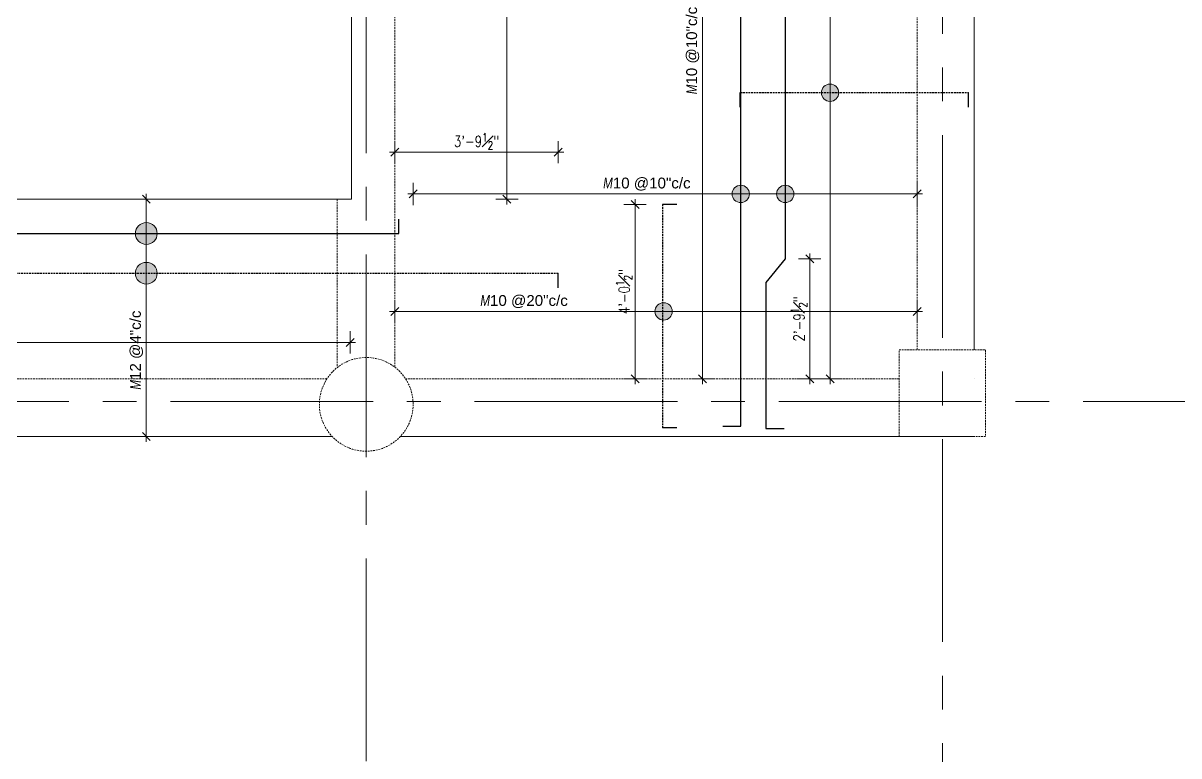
# Model space of a CAD drawing. Header units: inches. Extents: x 0 to 162649, y -36601 to -26324.
# Drawn here: x 158387.9 to 158708.5, y -27452.8 to -27249.4 of the extents above; entities that cross this region are included whole.
import ezdxf

# ---------------------------------------------------------------- set-up
doc = ezdxf.new("R2010")
doc.units = ezdxf.units.IN
doc.header["$MEASUREMENT"] = 0
doc.linetypes.add('CENTER2', pattern=[1.125, 0.75, -0.125, 0.125, -0.125])
doc.linetypes.add('DASHED', pattern=[0.75, 0.5, -0.25])
for name, color, linetype, lineweight in [('dimention', 1, 'Continuous', 13), ('OL_AR_Center line', 253, 'CENTER2', 13), ('OL_AR_Hatch', 253, 'Continuous', 0), ('OL_AR_SYMBOL', 1, 'Continuous', 5), ('OL_AR_Text', 140, 'Continuous', 5), ('Rein', 3, 'Continuous', 30)]:
    doc.layers.add(name, color=color, linetype=linetype, lineweight=lineweight)
doc.styles.add('Arial', font='arial.ttf', dxfattribs={"width": 0.8})
doc.styles.add('rmtext', font='romans.shx', dxfattribs={"width": 0.8})
doc.dimstyles.new('Copy of DIM 48', dxfattribs={"dimscale": 48, "dimtxt": 0.0625, "dimasz": 0.046875, "dimexe": 0.0625, "dimexo": 0.015625, "dimgap": 0.015625, "dimtad": 3, "dimdec": 1, "dimzin": 3, "dimdsep": 46, "dimlunit": 4, "dimtxsty": 'rmtext', "dimblk": 'OBLIQUE', "dimcen": 0.09375, "dimdle": 0.03125, "dimclrd": 1, "dimclre": 1, "dimclrt": 2, "dimadec": 0, "dimazin": 0, "dimtfac": 0.75, "dimtdec": 1, "dimtix": 1, "dimtmove": 0, "dimatfit": 3, "dimfxl": 0.0625, "dimfxlon": 1, "dimfrac": 1, "dimtolj": 1, "dimtzin": 0, "dimlwd": -1, "dimlwe": 5, "dimarcsym": 0})
doc.dimstyles.new('Dim_OLA', dxfattribs={"dimscale": 1.5, "dimtxt": 7, "dimasz": 4, "dimexe": 2, "dimexo": 0.5, "dimgap": 0.3, "dimtad": 1, "dimdec": 0, "dimzin": 0, "dimdsep": 46, "dimlunit": 3, "dimtxsty": 'Arial', "dimblk": 'ARCHTICK', "dimcen": 0.05, "dimadec": 0, "dimazin": 0, "dimtfac": 1, "dimtdec": 0, "dimtix": 1, "dimtmove": 2, "dimatfit": 3, "dimldrblk": 'DOT', "dimfxl": 6, "dimfxlon": 1, "dimtolj": 1, "dimtzin": 0, "dimarcsym": 0})

# ---------------------------------------------------------------- blocks, each defined once
blk = doc.blocks.new('_Oblique')
for p, q in [((-0.49, -0.49), (0.49, 0.49)), ((0, -1.37), (0, 1.38))]:
    blk.add_line(p, q)
blk = doc.blocks.new('*D998')
at = {"layer": 'Defpoints', "color": 0, "transparency": 16777216}
for p in [(158422.12, -27298.28), (158422.16, -27298.28), (158422.12, -27364.12)]:
    blk.add_point(p, dxfattribs=at)
at = {"layer": 'dimention', "color": 1, "lineweight": 5, "transparency": 16777216}
for p, q in [((158422.12, -27298.28), (158419.12, -27298.28)), ((158422.12, -27364.12), (158419.12, -27364.12))]:
    blk.add_line(p, q, dxfattribs=at)
at = {"layer": 'dimention', "color": 1, "transparency": 16777216}
blk.add_line((158422.12, -27365.62), (158422.12, -27296.78), dxfattribs=at)
at = {"layer": 'dimention', "color": 1, "transparency": 16777216, "xscale": 2.25, "yscale": 2.25, "zscale": 2.25}
for p, rotation in [((158422.12, -27298.28), 90), ((158422.12, -27364.12), 270)]:
    blk.add_blockref('_Oblique', p, dxfattribs=dict(at, rotation=rotation))
at = {"layer": 'dimention', "color": 2, "transparency": 16777216, "insert": (158419.4, -27340.16), "char_height": 3, "attachment_point": 5, "rotation": 90, "style": 'rmtext'}
blk.add_mtext('\\A1;{\\Fgothici|c0;M\\fArial|b0|i0|c0|p34;\\W1;12 @4"c/c}', dxfattribs=at)
blk = doc.blocks.new('*D999')
at = {"layer": 'Defpoints', "color": 0, "transparency": 16777216}
for p in [(158251.62, -27338.96), (158478.62, -27338.05), (158478.62, -27338.05)]:
    blk.add_point(p, dxfattribs=at)
at = {"layer": 'dimention', "color": 1, "lineweight": 5, "transparency": 16777216}
for p, q in [((158251.62, -27338.21), (158251.62, -27335.05)), ((158478.62, -27338.05), (158478.62, -27335.05))]:
    blk.add_line(p, q, dxfattribs=at)
at = {"layer": 'dimention', "color": 1, "transparency": 16777216}
blk.add_line((158250.12, -27338.05), (158480.12, -27338.05), dxfattribs=at)
at = {"layer": 'dimention', "color": 1, "transparency": 16777216, "xscale": 2.25, "yscale": 2.25, "zscale": 2.25, "rotation": 180}
blk.add_blockref('_Oblique', (158251.62, -27338.05), dxfattribs=at)
at = {"layer": 'dimention', "color": 1, "transparency": 16777216, "xscale": 2.25, "yscale": 2.25, "zscale": 2.25}
blk.add_blockref('_Oblique', (158478.62, -27338.05), dxfattribs=at)
at = {"layer": 'dimention', "color": 2, "transparency": 16777216, "insert": (158265.71, -27335.33), "char_height": 3, "attachment_point": 5, "style": 'rmtext'}
blk.add_mtext('\\A1;{\\Fgothici|c0;M\\fArial|b0|i0|c0|p34;\\W1;12 @10"c/c}', dxfattribs=at)
blk = doc.blocks.new('*D1103')
at = {"layer": 'Defpoints', "color": 0, "transparency": 16777216}
for p in [(158536.38, -27285.25), (158491.05, -27318.84), (158536.38, -27318.84)]:
    blk.add_point(p, dxfattribs=at)
at = {"layer": 'dimention', "color": 1, "lineweight": 5, "transparency": 16777216}
for p, q in [((158491.05, -27288.25), (158491.05, -27282.25)), ((158536.38, -27288.25), (158536.38, -27282.25))]:
    blk.add_line(p, q, dxfattribs=at)
at = {"layer": 'dimention', "color": 1, "transparency": 16777216}
blk.add_line((158489.55, -27285.25), (158537.88, -27285.25), dxfattribs=at)
at = {"layer": 'dimention', "color": 1, "transparency": 16777216, "xscale": 2.25, "yscale": 2.25, "zscale": 2.25, "rotation": 180}
blk.add_blockref('_Oblique', (158491.05, -27285.25), dxfattribs=at)
at = {"layer": 'dimention', "color": 1, "transparency": 16777216, "xscale": 2.25, "yscale": 2.25, "zscale": 2.25}
blk.add_blockref('_Oblique', (158536.38, -27285.25), dxfattribs=at)
at = {"layer": 'dimention', "color": 2, "transparency": 16777216, "insert": (158513.71, -27282.25), "char_height": 3, "attachment_point": 5, "style": 'rmtext'}
blk.add_mtext('\\A1;3\'-9{\\H0.750000x;\\S1#2;}"', dxfattribs=at)
blk = doc.blocks.new('*D1034')
at = {"layer": 'Defpoints', "color": 0, "transparency": 16777216}
for p in [(158635.91, -27329.42), (158491.05, -27337.66), (158635.91, -27337.69)]:
    blk.add_point(p, dxfattribs=at)
at = {"layer": 'dimention', "color": 1, "lineweight": 5, "transparency": 16777216}
for p, q in [((158491.05, -27332.42), (158491.05, -27326.42)), ((158635.91, -27332.42), (158635.91, -27326.42))]:
    blk.add_line(p, q, dxfattribs=at)
at = {"layer": 'dimention', "color": 1, "transparency": 16777216}
blk.add_line((158489.55, -27329.42), (158637.41, -27329.42), dxfattribs=at)
at = {"layer": 'dimention', "color": 1, "transparency": 16777216, "xscale": 2.25, "yscale": 2.25, "zscale": 2.25, "rotation": 180}
blk.add_blockref('_Oblique', (158491.05, -27329.42), dxfattribs=at)
at = {"layer": 'dimention', "color": 1, "transparency": 16777216, "xscale": 2.25, "yscale": 2.25, "zscale": 2.25}
blk.add_blockref('_Oblique', (158635.91, -27329.42), dxfattribs=at)
at = {"layer": 'dimention', "color": 2, "transparency": 16777216, "insert": (158526.9, -27326.7), "char_height": 3, "attachment_point": 5, "style": 'rmtext'}
blk.add_mtext('\\A1;{\\Fgothici|c0;M\\fArial|b0|i0|c0|p34;\\W1;10 @20"c/c}', dxfattribs=at)
blk = doc.blocks.new('*D1035')
at = {"layer": 'Defpoints', "color": 0, "transparency": 16777216}
for p in [(158611.76, -27002.37), (158611.79, -27002.37), (158610.55, -27348.12)]:
    blk.add_point(p, dxfattribs=at)
at = {"layer": 'dimention', "color": 1, "transparency": 16777216}
blk.add_line((158611.76, -27349.62), (158611.76, -27000.87), dxfattribs=at)
at = {"layer": 'dimention', "color": 1, "lineweight": 5, "transparency": 16777216}
for p, q in [((158611.76, -27002.37), (158608.76, -27002.37)), ((158611.3, -27348.12), (158614.76, -27348.12))]:
    blk.add_line(p, q, dxfattribs=at)
at = {"layer": 'dimention', "color": 1, "transparency": 16777216, "xscale": 2.25, "yscale": 2.25, "zscale": 2.25}
for p, rotation in [((158611.76, -27002.37), 90), ((158611.76, -27348.12), 270)]:
    blk.add_blockref('_Oblique', p, dxfattribs=dict(at, rotation=rotation))
at = {"layer": 'dimention', "color": 2, "transparency": 16777216, "insert": (158609.04, -27116.84), "char_height": 3, "attachment_point": 5, "rotation": 90, "style": 'rmtext'}
blk.add_mtext('\\A1;{\\Fgothici|c0;M\\fArial|b0|i0|c0|p34;\\W1;10 @10"c/c}', dxfattribs=at)
blk = doc.blocks.new('*D1037')
at = {"layer": 'Defpoints', "color": 0, "transparency": 16777216}
for p in [(158522.11, -27002.37), (158522.14, -27002.37), (158479.05, -27298.28)]:
    blk.add_point(p, dxfattribs=at)
at = {"layer": 'dimention', "color": 1, "transparency": 16777216}
blk.add_line((158522.11, -27299.78), (158522.11, -27000.87), dxfattribs=at)
at = {"layer": 'dimention', "color": 1, "lineweight": 5, "transparency": 16777216}
for p, q in [((158522.11, -27002.37), (158519.11, -27002.37)), ((158519.11, -27298.28), (158525.11, -27298.28))]:
    blk.add_line(p, q, dxfattribs=at)
at = {"layer": 'dimention', "color": 1, "transparency": 16777216, "xscale": 2.25, "yscale": 2.25, "zscale": 2.25}
for p, rotation in [((158522.11, -27002.37), 90), ((158522.11, -27298.28), 270)]:
    blk.add_blockref('_Oblique', p, dxfattribs=dict(at, rotation=rotation))
at = {"layer": 'dimention', "color": 2, "transparency": 16777216, "insert": (158519.39, -27089.35), "char_height": 3, "attachment_point": 5, "rotation": 90, "style": 'rmtext'}
blk.add_mtext('\\A1;{\\Fgothici|c0;M\\fArial|b0|i0|c0|p34;\\W1;10 @20"c/c}', dxfattribs=at)
blk = doc.blocks.new('*D1043')
at = {"layer": 'Defpoints', "color": 0, "transparency": 16777216}
for p in [(158576.39, -27167.31), (158576.42, -27167.31), (158575.18, -27348.12)]:
    blk.add_point(p, dxfattribs=at)
at = {"layer": 'dimention', "color": 1, "lineweight": 5, "transparency": 16777216}
for p, q in [((158576.39, -27167.31), (158573.39, -27167.31)), ((158575.93, -27348.12), (158579.39, -27348.12))]:
    blk.add_line(p, q, dxfattribs=at)
at = {"layer": 'dimention', "color": 1, "transparency": 16777216}
blk.add_line((158576.39, -27349.62), (158576.39, -27165.81), dxfattribs=at)
at = {"layer": 'dimention', "color": 1, "transparency": 16777216, "xscale": 2.25, "yscale": 2.25, "zscale": 2.25}
for p, rotation in [((158576.39, -27167.31), 90), ((158576.39, -27348.12), 270)]:
    blk.add_blockref('_Oblique', p, dxfattribs=dict(at, rotation=rotation))
at = {"layer": 'dimention', "color": 2, "transparency": 16777216, "insert": (158573.67, -27257.04), "char_height": 3, "attachment_point": 5, "rotation": 90, "style": 'rmtext'}
blk.add_mtext('\\A1;{\\Fgothici|c0;M\\fArial|b0|i0|c0|p34;\\W1;10 @10"c/c}', dxfattribs=at)
blk = doc.blocks.new('*D1053')
at = {"layer": 'Defpoints', "color": 0, "transparency": 16777216}
for p in [(158635.91, -27296.83), (158496.12, -27311.67), (158635.91, -27311.84)]:
    blk.add_point(p, dxfattribs=at)
at = {"layer": 'dimention', "color": 1, "lineweight": 5, "transparency": 16777216}
for p, q in [((158496.12, -27299.83), (158496.12, -27293.83)), ((158635.91, -27299.83), (158635.91, -27293.83))]:
    blk.add_line(p, q, dxfattribs=at)
at = {"layer": 'dimention', "color": 1, "transparency": 16777216}
blk.add_line((158494.62, -27296.83), (158637.41, -27296.83), dxfattribs=at)
at = {"layer": 'dimention', "color": 1, "transparency": 16777216, "xscale": 2.25, "yscale": 2.25, "zscale": 2.25, "rotation": 180}
blk.add_blockref('_Oblique', (158496.12, -27296.83), dxfattribs=at)
at = {"layer": 'dimention', "color": 1, "transparency": 16777216, "xscale": 2.25, "yscale": 2.25, "zscale": 2.25}
blk.add_blockref('_Oblique', (158635.91, -27296.83), dxfattribs=at)
at = {"layer": 'dimention', "color": 2, "transparency": 16777216, "insert": (158560.96, -27294.11), "char_height": 3, "attachment_point": 5, "style": 'rmtext'}
blk.add_mtext('\\A1;{\\Fgothici|c0;M\\fArial|b0|i0|c0|p34;\\W1;10 @10"c/c}', dxfattribs=at)
blk = doc.blocks.new('*D1200')
at = {"layer": 'Defpoints', "color": 0, "transparency": 16777216}
for p in [(158565.26, -27299.74), (158557.67, -27348.12), (158565.26, -27348.12)]:
    blk.add_point(p, dxfattribs=at)
at = {"layer": 'dimention', "color": 1, "transparency": 16777216}
blk.add_line((158557.67, -27298.24), (158557.67, -27349.62), dxfattribs=at)
at = {"layer": 'dimention', "color": 1, "lineweight": 5, "transparency": 16777216}
for p, q in [((158560.67, -27299.74), (158554.67, -27299.74)), ((158560.67, -27348.12), (158554.67, -27348.12))]:
    blk.add_line(p, q, dxfattribs=at)
at = {"layer": 'dimention', "color": 1, "transparency": 16777216, "xscale": 2.25, "yscale": 2.25, "zscale": 2.25}
for p, rotation in [((158557.67, -27299.74), 90), ((158557.67, -27348.12), 270)]:
    blk.add_blockref('_Oblique', p, dxfattribs=dict(at, rotation=rotation))
at = {"layer": 'dimention', "color": 2, "transparency": 16777216, "insert": (158554.67, -27323.93), "char_height": 3, "attachment_point": 5, "rotation": 90, "style": 'rmtext'}
blk.add_mtext('\\A1;4\'-0{\\H0.750000x;\\S1#2;}"', dxfattribs=at)
blk = doc.blocks.new('*D1201')
at = {"layer": 'Defpoints', "color": 0, "transparency": 16777216}
for p in [(158599.33, -27314.87), (158599.33, -27348.12), (158606.16, -27348.12)]:
    blk.add_point(p, dxfattribs=at)
at = {"layer": 'dimention', "color": 1, "lineweight": 5, "transparency": 16777216}
for p, q in [((158603.16, -27314.87), (158609.16, -27314.87)), ((158603.16, -27348.12), (158609.16, -27348.12))]:
    blk.add_line(p, q, dxfattribs=at)
at = {"layer": 'dimention', "color": 1, "transparency": 16777216}
blk.add_line((158606.16, -27313.37), (158606.16, -27349.62), dxfattribs=at)
at = {"layer": 'dimention', "color": 1, "transparency": 16777216, "xscale": 2.25, "yscale": 2.25, "zscale": 2.25}
for p, rotation in [((158606.16, -27314.87), 90), ((158606.16, -27348.12), 270)]:
    blk.add_blockref('_Oblique', p, dxfattribs=dict(at, rotation=rotation))
at = {"layer": 'dimention', "color": 2, "transparency": 16777216, "insert": (158603.16, -27331.5), "char_height": 3, "attachment_point": 5, "rotation": 90, "style": 'rmtext'}
blk.add_mtext('\\A1;2\'-9{\\H0.750000x;\\S1#2;}"', dxfattribs=at)
blk = doc.blocks.new('_ArchTick')
at = {"color": 0, "linetype": 'ByBlock', "const_width": 0.15}
blk.add_lwpolyline([(-0.5, -0.5), (0.5, 0.5)], dxfattribs=at)
blk = doc.blocks.new('*D1444')
at = {"layer": 'Defpoints', "color": 0, "transparency": 16777216}
for p in [(158712.67, -27353.77), (158902.48, -27353.77), (158388.04, -27576.37)]:
    blk.add_point(p, dxfattribs=at)
at = {"layer": 'OL_AR_Text', "color": 0, "lineweight": -2, "transparency": 16777216}
for p, q in [((158893.48, -27353.77), (158905.48, -27353.77)), ((158902.48, -27576.37), (158902.48, -27353.77)), ((158893.48, -27576.37), (158905.48, -27576.37))]:
    blk.add_line(p, q, dxfattribs=at)
at = {"layer": 'OL_AR_Text', "color": 0, "lineweight": -2, "transparency": 16777216, "xscale": 6, "yscale": 6, "zscale": 6}
for p, rotation in [((158902.48, -27353.77), 90), ((158902.48, -27576.37), 270)]:
    blk.add_blockref('_ArchTick', p, dxfattribs=dict(at, rotation=rotation))
at = {"layer": 'OL_AR_Text', "color": 0, "transparency": 16777216, "insert": (158896.67, -27465.07), "char_height": 10.5, "attachment_point": 5, "rotation": 90, "style": 'Arial'}
blk.add_mtext('\\A1;18\'-3"', dxfattribs=at)
blk = doc.blocks.new('_Dot')
at = {"color": 0, "linetype": 'ByBlock', "lineweight": -2}
blk.add_line((-0.5, 0), (-1, 0), dxfattribs=at)
at = {"color": 0, "linetype": 'ByBlock', "const_width": 0.5}
blk.add_lwpolyline([(-0.25, 0, 1), (0.25, 0, 1)], format="xyb", close=True, dxfattribs=at)
blk = doc.blocks.new('*D1433')
at = {"layer": 'Defpoints', "color": 0, "transparency": 16777216}
for p in [(158501.07, -26754.06), (158501.07, -26784.99), (158243.12, -27371.17)]:
    blk.add_point(p, dxfattribs=at)
at = {"layer": 'OL_AR_Text', "color": 0, "lineweight": -2, "transparency": 16777216}
for p, q in [((158243.12, -26763.06), (158243.12, -26751.06)), ((158501.07, -26763.06), (158501.07, -26751.06)), ((158243.12, -26754.06), (158501.07, -26754.06))]:
    blk.add_line(p, q, dxfattribs=at)
at = {"layer": 'OL_AR_Text', "color": 0, "lineweight": -2, "transparency": 16777216, "xscale": 6, "yscale": 6, "zscale": 6, "rotation": 180}
blk.add_blockref('_ArchTick', (158243.12, -26754.06), dxfattribs=at)
at = {"layer": 'OL_AR_Text', "color": 0, "lineweight": -2, "transparency": 16777216, "xscale": 6, "yscale": 6, "zscale": 6}
blk.add_blockref('_ArchTick', (158501.07, -26754.06), dxfattribs=at)
at = {"layer": 'OL_AR_Text', "color": 0, "transparency": 16777216, "insert": (158372.1, -26748.25), "char_height": 10.5, "attachment_point": 5, "style": 'Arial'}
blk.add_mtext('\\A1;21\'-9"', dxfattribs=at)

msp = doc.modelspace()

# ---------------------------------------------------------------- hatches: boundary and pattern name
at = {"layer": 'dimention'}
h = msp.add_hatch(color=256, dxfattribs=at)
h.dxf.hatch_style = 1
h.paths.add_polyline_path([(158611.76, -27266.35, 0.414214), (158609.34, -27268.76, 0.414214), (158611.76, -27271.18)])
h.paths.add_polyline_path([(158614.17, -27268.76, 0.414214), (158611.76, -27266.35), (158611.76, -27271.18, 0.414214)])
h = msp.add_hatch(color=256, dxfattribs=at)
h.dxf.hatch_style = 1
h.paths.add_polyline_path([(158587, -27294.42, 0.414214), (158584.59, -27296.83, 0.414214), (158587, -27299.24)])
h.paths.add_polyline_path([(158589.42, -27296.83, 0.414214), (158587, -27294.42), (158587, -27299.24, 0.414214)])
h = msp.add_hatch(color=256, dxfattribs=at)
h.dxf.hatch_style = 1
h.paths.add_polyline_path([(158599.33, -27294.42, 0.414214), (158596.92, -27296.83, 0.414214), (158599.33, -27299.24)])
h.paths.add_polyline_path([(158601.75, -27296.83, 0.414214), (158599.33, -27294.42), (158599.33, -27299.24, 0.414214)])
h = msp.add_hatch(color=256, dxfattribs=at)
h.dxf.hatch_style = 1
h.paths.add_polyline_path([(158422.12, -27304.81, 0.414214), (158419.11, -27307.82, 0.414214), (158422.12, -27310.84)])
h.paths.add_polyline_path([(158425.14, -27307.82, 0.414214), (158422.12, -27304.81), (158422.12, -27310.84, 0.414214)])
h = msp.add_hatch(color=256, dxfattribs=at)
h.dxf.hatch_style = 1
h.paths.add_polyline_path([(158422.12, -27315.82, 0.414214), (158419.11, -27318.84, 0.414214), (158422.12, -27321.85)])
h.paths.add_polyline_path([(158425.14, -27318.84, 0.414214), (158422.12, -27315.82), (158422.12, -27321.85, 0.414214)])
h = msp.add_hatch(color=256, dxfattribs=at)
h.dxf.hatch_style = 1
h.paths.add_polyline_path([(158565.6, -27327.01, 0.414214), (158563.19, -27329.42, 0.414214), (158565.6, -27331.84)])
h.paths.add_polyline_path([(158568.02, -27329.42, 0.414214), (158565.6, -27327.01), (158565.6, -27331.84, 0.414214)])

# ---------------------------------------------------------------- linework, layer by layer
for centre, radius in [((158611.76, -27268.76), 2.41), ((158587, -27296.83), 2.41), ((158599.33, -27296.83), 2.41), ((158422.12, -27307.82), 3.02), ((158422.12, -27318.84), 3.02), ((158565.6, -27329.42), 2.41)]:
    msp.add_circle(centre, radius, dxfattribs=at)
at = {"layer": 'OL_AR_Center line', "ltscale": 75}
for p, q in [((158483.12, -26807.37), (158483.12, -27737.21)), ((158642.92, -26943.01), (158642.92, -27737.21)), ((157838.17, -27354.4), (158954.83, -27354.4)), ((157838.17, -27354.4), (158954.98, -27354.4))]:
    msp.add_line(p, q, dxfattribs=at)
at = {"layer": 'OL_AR_Hatch'}
for points in [[(157993.12, -27441.31), (157993.12, -27169.94), (157916.05, -27169.94), (157917.05, -26936.37), (158253.12, -26936.37), (158253.12, -27298.28), (158479.05, -27298.28), (158479.05, -27010.37)], [(158479.05, -26986.37), (158877.83, -26986.37), (158877.83, -27167.31), (158651.72, -27167.36), (158651.72, -27340.12)], [(158473.66, -27364.12), (158255.12, -27364.12), (158255.12, -27652.3), (157914.94, -27659.59), (157915.31, -27441.31), (157915.31, -27441.31), (157915.31, -27441.31), (157915.31, -27441.31)], [(158651.77, -27364.12), (158492.59, -27364.12)]]:
    msp.add_lwpolyline(points, dxfattribs=at)
at = {"layer": 'OL_AR_SYMBOL', "linetype": 'DASHED'}
msp.add_line((158475.05, -27298.28), (158475.05, -27345.03), dxfattribs=at)
for points in [[(158473.66, -27364.12), (158255.12, -27364.12), (158255.12, -27652.3), (157914.94, -27659.59), (157914.94, -27441.31), (157993.12, -27441.31), (157993.12, -27169.94), (157916.05, -27169.94), (157917.05, -26936.37), (158253.12, -26936.37), (158253.12, -27298.28), (158479.05, -27298.28), (158479.05, -27010.37), (158471.05, -27010.37), (158471.05, -26986.37), (158877.83, -26986.37), (158877.83, -27167.31), (158651.72, -27167.36), (158651.76, -27340.12)], [(158491.05, -27167.31), (158491.05, -27344.91)], [(158635.92, -27340.12), (158635.88, -27166.31)], [(158654.92, -27340.12), (158654.92, -27364.12), (158630.92, -27364.12), (158630.92, -27340.12), (158654.92, -27340.12)], [(158472.23, -27348.12), (158252.12, -27348.12)], [(158630.92, -27348.12), (158494.02, -27348.12)], [(158651.77, -27348.12), (158651.72, -27348.12)], [(158651.72, -27364.12), (158492.59, -27364.12)]]:
    msp.add_lwpolyline(points, dxfattribs=at)
msp.add_circle((158483.12, -27355.21), 13, dxfattribs=at)
at = {"layer": 'Rein', "linetype": 'DASHED'}
for p, q in [((158586.86, -27268.72), (158650.14, -27268.72)), ((158565.26, -27299.74), (158565.26, -27361.74)), ((158209.62, -27318.84), (158536.38, -27318.84))]:
    msp.add_line(p, q, dxfattribs=at)
at = {"layer": 'Rein'}
for p, q in [((158586.86, -27272.72), (158586.86, -27268.72)), ((158650.14, -27272.72), (158650.14, -27268.72)), ((158569.26, -27299.74), (158565.26, -27299.74)), ((158492.12, -27307.82), (158492.12, -27303.82)), ((158238.12, -27307.82), (158492.12, -27307.82)), ((158536.38, -27322.84), (158536.38, -27318.84)), ((158569.26, -27361.76), (158565.26, -27361.76))]:
    msp.add_line(p, q, dxfattribs=at)
for points in [[(158582, -27361.31), (158586.98, -27361.31), (158587.03, -27196.03), (158581.55, -27189.2), (158581.5, -27099.05), (158587.09, -27099.05)], [(158594.22, -27150.95), (158599.33, -27150.95), (158599.33, -27314.87), (158593.91, -27321.41), (158593.91, -27361.96), (158599.02, -27361.96)]]:
    msp.add_lwpolyline(points, dxfattribs=at)

# ---------------------------------------------------------------- dimensions: what is measured, and where the dimension line sits
at = {"layer": 'dimention'}
for base, p1, p2, text, picture, middle in [((158522.11, -27002.37), (158479.05, -27298.28), (158522.14, -27002.37), '{\\Fgothici|c0;M\\fArial|b0|i0|c0|p34;\\W1;10 @20"c/c}', '*D1037', (158522.11, -27089.35)), ((158611.76, -27002.37), (158610.55, -27348.12), (158611.79, -27002.37), '{\\Fgothici|c0;M\\fArial|b0|i0|c0|p34;\\W1;10 @10"c/c}', '*D1035', (158611.76, -27116.84)), ((158576.39, -27167.31), (158575.18, -27348.12), (158576.42, -27167.31), '{\\Fgothici|c0;M\\fArial|b0|i0|c0|p34;\\W1;10 @10"c/c}', '*D1043', (158576.39, -27257.04)), ((158422.12, -27298.28), (158422.12, -27364.12), (158422.16, -27298.28), '{\\Fgothici|c0;M\\fArial|b0|i0|c0|p34;\\W1;12 @4"c/c}', '*D998', (158422.12, -27340.16))]:
    dim = msp.add_linear_dim(base=base, p1=p1, p2=p2, angle=90, text=text, dimstyle='Copy of DIM 48', dxfattribs=at)
    dim.commit()
    dim.dimension.update_dxf_attribs({"geometry": picture, "text_midpoint": middle, "dimtype": 160})
dim = msp.add_linear_dim(base=(158536.38, -27285.25), p1=(158491.05, -27318.84), p2=(158536.38, -27318.84), dimstyle='Copy of DIM 48', dxfattribs=at)
dim.commit()
dim.dimension.update_dxf_attribs({"geometry": '*D1103', "text_midpoint": (158513.71, -27282.25)})
for base, p1, p2, text, picture, middle in [((158635.91, -27296.83), (158496.12, -27311.67), (158635.91, -27311.84), '{\\Fgothici|c0;M\\fArial|b0|i0|c0|p34;\\W1;10 @10"c/c}', '*D1053', (158560.96, -27296.83)), ((158635.91, -27329.42), (158491.05, -27337.66), (158635.91, -27337.69), '{\\Fgothici|c0;M\\fArial|b0|i0|c0|p34;\\W1;10 @20"c/c}', '*D1034', (158526.9, -27329.42)), ((158478.62, -27338.05), (158251.62, -27338.96), (158478.62, -27338.05), '{\\Fgothici|c0;M\\fArial|b0|i0|c0|p34;\\W1;12 @10"c/c}', '*D999', (158265.71, -27338.05))]:
    dim = msp.add_linear_dim(base=base, p1=p1, p2=p2, text=text, dimstyle='Copy of DIM 48', dxfattribs=at)
    dim.commit()
    dim.dimension.update_dxf_attribs({"geometry": picture, "text_midpoint": middle, "dimtype": 160})
for base, p1, p2, picture, middle in [((158557.67, -27348.12), (158565.26, -27299.74), (158565.26, -27348.12), '*D1200', (158554.67, -27323.93)), ((158606.1633, -27348.1242), (158599.3317, -27314.8686), (158599.3317, -27348.1242), '*D1201', (158603.1633, -27331.4964))]:
    dim = msp.add_linear_dim(base=base, p1=p1, p2=p2, angle=90, dimstyle='Copy of DIM 48', dxfattribs=at)
    dim.commit()
    dim.dimension.update_dxf_attribs({"geometry": picture, "text_midpoint": middle})
at = {"layer": 'OL_AR_Text'}
dim = msp.add_linear_dim(base=(158501.07, -26754.06), p1=(158243.12, -27371.17), p2=(158501.07, -26784.99), text='21\'-9"', dimstyle='Dim_OLA', dxfattribs=at)
dim.commit()
dim.dimension.update_dxf_attribs({"geometry": '*D1433', "text_midpoint": (158372.1, -26748.25)})
dim = msp.add_linear_dim(base=(158902.48, -27353.77), p1=(158388.04, -27576.37), p2=(158712.67, -27353.77), angle=90, text='18\'-3"', dimstyle='Dim_OLA', dxfattribs=at)
dim.commit()
dim.dimension.update_dxf_attribs({"geometry": '*D1444', "text_midpoint": (158896.67, -27465.07)})

doc.saveas('drawing.dxf')
